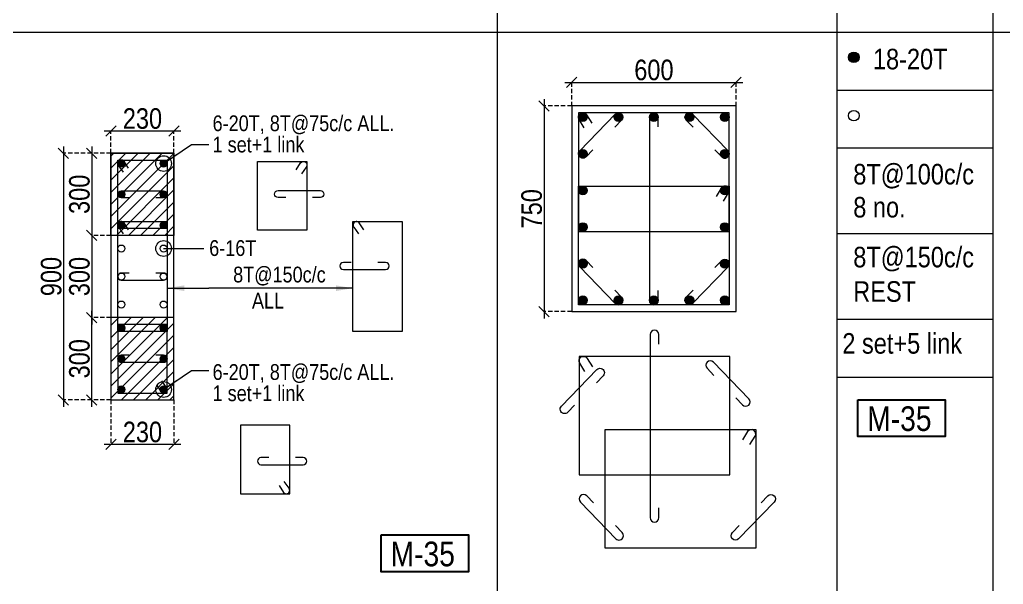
# Model space of a CAD drawing. Header units: millimetres. Extents: x 1112055 to 3390982, y -148532 to 766891.
# Drawn here: x 2114544 to 2128901, y 179780 to 188019 of the extents above; entities that cross this region are included whole.
import ezdxf
from ezdxf.enums import TextEntityAlignment as Align

# ---------------------------------------------------------------- set-up
doc = ezdxf.new("R2010")
doc.units = ezdxf.units.MM
doc.header["$PDMODE"] = 35
doc.header["$PDSIZE"] = -25
doc.linetypes.add('DASHED2', pattern=[0.375, 0.25, -0.125])
doc.linetypes.add('Hidden', pattern=[9.525, 6.35, -3.175])
for name, color, linetype, lineweight in [('B COL', 1, 'Continuous', 30), ('B COL. SIZE DIM', 220, 'Continuous', 25), ('B COLSCH', 204, 'Continuous', 20), ('B COLUMN', 1, 'Hidden', 9), ('B STEEL', 34, 'Continuous', 15), ('B-ST TEXT', 7, 'Continuous', 9), ('F HATCH', 251, 'Continuous', 18)]:
    doc.layers.add(name, color=color, linetype=linetype, lineweight=lineweight)
doc.layers.add('B TEXT', color=7, linetype='Continuous')
doc.styles.add('dim inside', font='romans.shx', dxfattribs={"width": 0.8, "height": 125})
doc.styles.add('SWINC', font='swissc.ttf')
doc.styles.add('TAHOMA', font='tahoma.ttf')
doc.dimstyles.new('dim inside', dxfattribs={"dimtxt": 125, "dimasz": 100, "dimexe": 0, "dimexo": 0, "dimgap": 10, "dimtad": 0, "dimdec": 0, "dimzin": 0, "dimdsep": 46, "dimtxsty": 'dim inside', "dimblk": 'SMALL', "dimcen": 0.09, "dimadec": 0, "dimazin": 0, "dimtfac": 1, "dimtdec": 0, "dimtofl": 0, "dimtmove": 0, "dimatfit": 3, "dimfxl": 1, "dimtolj": 1, "dimtzin": 0, "dimarcsym": 2})
doc.dimstyles.new('PARESH', dxfattribs={"dimscale": 0, "dimtxt": 300, "dimasz": 150, "dimexe": 150, "dimexo": 150, "dimgap": 25, "dimtad": 1, "dimdec": 0, "dimzin": 0, "dimdsep": 46, "dimtxsty": 'TAHOMA', "dimblk": 'ARCHTICK', "dimcen": 100, "dimdle": 150, "dimclrd": 251, "dimclre": 251, "dimclrt": 6, "dimadec": 0, "dimazin": 0, "dimtfac": 1, "dimtdec": 0, "dimtix": 1, "dimtofl": 0, "dimtmove": 0, "dimatfit": 2, "dimfxl": 0.18, "dimtolj": 1, "dimtzin": 0, "dimlwd": 9, "dimlwe": 9, "dimarcsym": 0})
pattern_1 = [(45, (1214963.98, 113669.57), (-88.388348, 88.388348), [])]

# ---------------------------------------------------------------- blocks, each defined once
blk = doc.blocks.new('_Oblique')
at = {"color": 0, "linetype": 'ByBlock', "lineweight": -2}
blk.add_line((-0.5, -0.5), (0.5, 0.5), dxfattribs=at)
blk = doc.blocks.new('*D305')
at = {"layer": 'B COL. SIZE DIM', "color": 250, "lineweight": 9, "ltscale": 250, "transparency": 16777216}
blk.add_line((2122501, 187105), (2125101, 187105), dxfattribs=at)
at = {"layer": 'B COL. SIZE DIM', "color": 250, "linetype": 'DASHED2', "lineweight": 9, "ltscale": 250, "transparency": 16777216}
for p, q in [((2122601, 186760), (2122601, 187105)), ((2125001, 186760), (2125001, 187105))]:
    blk.add_line(p, q, dxfattribs=at)
at = {"layer": 'Defpoints', "color": 0, "ltscale": 250, "transparency": 16777216}
for p in [(2125001, 187105), (2122601, 186760), (2125001, 186760)]:
    blk.add_point(p, dxfattribs=at)
at = {"layer": 'B COL. SIZE DIM', "color": 250, "lineweight": 9, "ltscale": 250, "transparency": 16777216, "xscale": 150, "yscale": 150, "zscale": 150, "rotation": 180}
blk.add_blockref('_Oblique', (2122601, 187105), dxfattribs=at)
at = {"layer": 'B COL. SIZE DIM', "color": 250, "lineweight": 9, "ltscale": 250, "transparency": 16777216, "xscale": 150, "yscale": 150, "zscale": 150}
blk.add_blockref('_Oblique', (2125001, 187105), dxfattribs=at)
at = {"layer": 'B COL. SIZE DIM', "color": 6, "ltscale": 250, "transparency": 16777216, "insert": (2123801, 187284), "char_height": 300, "attachment_point": 5, "style": 'SWINC'}
blk.add_mtext('\\A1;600', dxfattribs=at)
blk = doc.blocks.new('*D306')
at = {"layer": 'B COL. SIZE DIM', "color": 250, "lineweight": 9, "ltscale": 250, "transparency": 16777216}
blk.add_line((2122197, 186860), (2122197, 183660), dxfattribs=at)
at = {"layer": 'B COL. SIZE DIM', "color": 250, "linetype": 'DASHED2', "lineweight": 9, "ltscale": 250, "transparency": 16777216}
for p, q in [((2122601, 186760), (2122197, 186760)), ((2122601, 183760), (2122197, 183760))]:
    blk.add_line(p, q, dxfattribs=at)
at = {"layer": 'Defpoints', "color": 0, "ltscale": 250, "transparency": 16777216}
for p in [(2122601, 186760), (2122197, 183760), (2122601, 183760)]:
    blk.add_point(p, dxfattribs=at)
at = {"layer": 'B COL. SIZE DIM', "color": 250, "lineweight": 9, "ltscale": 250, "transparency": 16777216, "xscale": 150, "yscale": 150, "zscale": 150}
for p, rotation in [((2122197, 186760), 90), ((2122197, 183760), 270)]:
    blk.add_blockref('_Oblique', p, dxfattribs=dict(at, rotation=rotation))
at = {"layer": 'B COL. SIZE DIM', "color": 6, "ltscale": 250, "transparency": 16777216, "insert": (2122018, 185260), "char_height": 300, "attachment_point": 5, "rotation": 90, "style": 'SWINC'}
blk.add_mtext('\\A1;750', dxfattribs=at)
blk = doc.blocks.new('*D225')
at = {"layer": 'B COL. SIZE DIM', "color": 250, "lineweight": 9, "ltscale": 250, "transparency": 16777216}
blk.add_line((2115776, 186396), (2116896, 186396), dxfattribs=at)
at = {"layer": 'B COL. SIZE DIM', "color": 250, "linetype": 'DASHED2', "lineweight": 9, "ltscale": 250, "transparency": 16777216}
for p, q in [((2115876, 186071), (2115876, 186396)), ((2116796, 186071), (2116796, 186396))]:
    blk.add_line(p, q, dxfattribs=at)
at = {"layer": 'Defpoints', "color": 0, "ltscale": 250, "transparency": 16777216}
for p in [(2116796, 186396), (2115876, 186071), (2116796, 186071)]:
    blk.add_point(p, dxfattribs=at)
at = {"layer": 'B COL. SIZE DIM', "color": 250, "lineweight": 9, "ltscale": 250, "transparency": 16777216, "xscale": 150, "yscale": 150, "zscale": 150, "rotation": 180}
blk.add_blockref('_Oblique', (2115876, 186396), dxfattribs=at)
at = {"layer": 'B COL. SIZE DIM', "color": 250, "lineweight": 9, "ltscale": 250, "transparency": 16777216, "xscale": 150, "yscale": 150, "zscale": 150}
blk.add_blockref('_Oblique', (2116796, 186396), dxfattribs=at)
at = {"layer": 'B COL. SIZE DIM', "color": 6, "ltscale": 250, "transparency": 16777216, "insert": (2116336, 186575), "char_height": 300, "attachment_point": 5, "style": 'SWINC'}
blk.add_mtext('\\A1;230', dxfattribs=at)
blk = doc.blocks.new('*D226')
at = {"layer": 'B COL. SIZE DIM', "color": 250, "lineweight": 9, "ltscale": 250, "transparency": 16777216}
blk.add_line((2115596, 184971), (2115596, 183571), dxfattribs=at)
at = {"layer": 'B COL. SIZE DIM', "color": 250, "linetype": 'DASHED2', "lineweight": 9, "ltscale": 250, "transparency": 16777216}
for p, q in [((2115876, 184871), (2115596, 184871)), ((2115876, 183671), (2115596, 183671))]:
    blk.add_line(p, q, dxfattribs=at)
at = {"layer": 'Defpoints', "color": 0, "ltscale": 250, "transparency": 16777216}
for p in [(2115876, 184871), (2115596, 183671), (2115876, 183671)]:
    blk.add_point(p, dxfattribs=at)
at = {"layer": 'B COL. SIZE DIM', "color": 250, "lineweight": 9, "ltscale": 250, "transparency": 16777216, "xscale": 150, "yscale": 150, "zscale": 150}
for p, rotation in [((2115596, 184871), 90), ((2115596, 183671), 270)]:
    blk.add_blockref('_Oblique', p, dxfattribs=dict(at, rotation=rotation))
at = {"layer": 'B COL. SIZE DIM', "color": 6, "ltscale": 250, "transparency": 16777216, "insert": (2115417, 184271), "char_height": 300, "attachment_point": 5, "rotation": 90, "style": 'SWINC'}
blk.add_mtext('\\A1;300', dxfattribs=at)
blk = doc.blocks.new('*D212')
at = {"layer": 'B COL. SIZE DIM', "color": 250, "lineweight": 9, "ltscale": 250, "transparency": 16777216}
blk.add_line((2115596, 186171), (2115596, 184771), dxfattribs=at)
at = {"layer": 'B COL. SIZE DIM', "color": 250, "linetype": 'DASHED2', "lineweight": 9, "ltscale": 250, "transparency": 16777216}
for p, q in [((2115876, 186071), (2115596, 186071)), ((2115876, 184871), (2115596, 184871))]:
    blk.add_line(p, q, dxfattribs=at)
at = {"layer": 'Defpoints', "color": 0, "ltscale": 250, "transparency": 16777216}
for p in [(2115876, 186071), (2115596, 184871), (2115876, 184871)]:
    blk.add_point(p, dxfattribs=at)
at = {"layer": 'B COL. SIZE DIM', "color": 250, "lineweight": 9, "ltscale": 250, "transparency": 16777216, "xscale": 150, "yscale": 150, "zscale": 150}
for p, rotation in [((2115596, 186071), 90), ((2115596, 184871), 270)]:
    blk.add_blockref('_Oblique', p, dxfattribs=dict(at, rotation=rotation))
at = {"layer": 'B COL. SIZE DIM', "color": 6, "ltscale": 250, "transparency": 16777216, "insert": (2115417, 185471), "char_height": 300, "attachment_point": 5, "rotation": 90, "style": 'SWINC'}
blk.add_mtext('\\A1;300', dxfattribs=at)
blk = doc.blocks.new('*D213')
at = {"layer": 'B COL. SIZE DIM', "color": 250, "lineweight": 9, "ltscale": 250, "transparency": 16777216}
blk.add_line((2115596, 182371), (2115596, 183771), dxfattribs=at)
at = {"layer": 'B COL. SIZE DIM', "color": 250, "linetype": 'DASHED2', "lineweight": 9, "ltscale": 250, "transparency": 16777216}
for p, q in [((2115876, 183671), (2115596, 183671)), ((2115876, 182471), (2115596, 182471))]:
    blk.add_line(p, q, dxfattribs=at)
at = {"layer": 'Defpoints', "color": 0, "ltscale": 250, "transparency": 16777216}
for p in [(2115596, 183671), (2115876, 183671), (2115876, 182471)]:
    blk.add_point(p, dxfattribs=at)
at = {"layer": 'B COL. SIZE DIM', "color": 250, "lineweight": 9, "ltscale": 250, "transparency": 16777216, "xscale": 150, "yscale": 150, "zscale": 150}
for p, rotation in [((2115596, 183671), 90), ((2115596, 182471), 270)]:
    blk.add_blockref('_Oblique', p, dxfattribs=dict(at, rotation=rotation))
at = {"layer": 'B COL. SIZE DIM', "color": 6, "ltscale": 250, "transparency": 16777216, "insert": (2115417, 183071), "char_height": 300, "attachment_point": 5, "rotation": 90, "style": 'SWINC'}
blk.add_mtext('\\A1;300', dxfattribs=at)
blk = doc.blocks.new('*D214')
at = {"layer": 'B COL. SIZE DIM', "color": 250, "lineweight": 9, "ltscale": 250, "transparency": 16777216}
blk.add_line((2115183, 186171), (2115183, 182371), dxfattribs=at)
at = {"layer": 'B COL. SIZE DIM', "color": 250, "linetype": 'DASHED2', "lineweight": 9, "ltscale": 250, "transparency": 16777216}
for p, q in [((2115876, 186071), (2115183, 186071)), ((2115876, 182471), (2115183, 182471))]:
    blk.add_line(p, q, dxfattribs=at)
at = {"layer": 'Defpoints', "color": 0, "ltscale": 250, "transparency": 16777216}
for p in [(2115876, 186071), (2115183, 182471), (2115876, 182471)]:
    blk.add_point(p, dxfattribs=at)
at = {"layer": 'B COL. SIZE DIM', "color": 250, "lineweight": 9, "ltscale": 250, "transparency": 16777216, "xscale": 150, "yscale": 150, "zscale": 150}
for p, rotation in [((2115183, 186071), 90), ((2115183, 182471), 270)]:
    blk.add_blockref('_Oblique', p, dxfattribs=dict(at, rotation=rotation))
at = {"layer": 'B COL. SIZE DIM', "color": 6, "ltscale": 250, "transparency": 16777216, "insert": (2115005, 184271), "char_height": 300, "attachment_point": 5, "rotation": 90, "style": 'SWINC'}
blk.add_mtext('\\A1;900', dxfattribs=at)
blk = doc.blocks.new('*D433')
at = {"layer": 'B COL. SIZE DIM', "color": 250, "linetype": 'DASHED2', "lineweight": 9, "ltscale": 250, "transparency": 16777216}
for p, q in [((2115876, 182471), (2115876, 181822)), ((2116796, 182471), (2116796, 181822))]:
    blk.add_line(p, q, dxfattribs=at)
at = {"layer": 'B COL. SIZE DIM', "color": 250, "lineweight": 9, "ltscale": 250, "transparency": 16777216}
blk.add_line((2116896, 181822), (2115776, 181822), dxfattribs=at)
at = {"layer": 'Defpoints', "color": 0, "ltscale": 250, "transparency": 16777216}
for p in [(2115876, 182471), (2116796, 182471), (2115876, 181822)]:
    blk.add_point(p, dxfattribs=at)
at = {"layer": 'B COL. SIZE DIM', "color": 250, "lineweight": 9, "ltscale": 250, "transparency": 16777216, "xscale": 150, "yscale": 150, "zscale": 150, "rotation": 180}
blk.add_blockref('_Oblique', (2115876, 181822), dxfattribs=at)
at = {"layer": 'B COL. SIZE DIM', "color": 250, "lineweight": 9, "ltscale": 250, "transparency": 16777216, "xscale": 150, "yscale": 150, "zscale": 150}
blk.add_blockref('_Oblique', (2116796, 181822), dxfattribs=at)
at = {"layer": 'B COL. SIZE DIM', "color": 6, "ltscale": 250, "transparency": 16777216, "insert": (2116336, 182001), "char_height": 300, "attachment_point": 5, "style": 'SWINC'}
blk.add_mtext('\\A1;230', dxfattribs=at)
blk = doc.blocks.new('_ArchTick')
at = {"color": 0, "linetype": 'ByBlock', "const_width": 0.15}
blk.add_lwpolyline([(-0.5, -0.5), (0.5, 0.5)], dxfattribs=at)

msp = doc.modelspace()

# ---------------------------------------------------------------- hatches: boundary and pattern name
at = {"layer": 'B STEEL', "lineweight": 9, "ltscale": 0.5}
h = msp.add_hatch(color=34, dxfattribs=at)
edge = h.paths.add_edge_path()
edge.add_arc((2126719.2, 187469.3), 76.8, 0, 360)
h = msp.add_hatch(color=34, dxfattribs=at)
edge = h.paths.add_edge_path()
edge.add_arc((2122764.8, 186596.1), 64, 0, 360)
at = {"layer": 'B STEEL', "lineweight": 30}
h = msp.add_hatch(color=34, dxfattribs=at)
edge = h.paths.add_edge_path()
edge.add_arc((2123282.8, 186596.1), 64, 0, 360)
h = msp.add_hatch(color=34, dxfattribs=at)
edge = h.paths.add_edge_path()
edge.add_arc((2123800.8, 186596.1), 64, 0, 360)
h = msp.add_hatch(color=34, dxfattribs=at)
edge = h.paths.add_edge_path()
edge.add_arc((2124318.8, 186596.1), 64, 0, 360)
at = {"layer": 'B STEEL', "lineweight": 9, "ltscale": 0.5}
h = msp.add_hatch(color=34, dxfattribs=at)
edge = h.paths.add_edge_path()
edge.add_arc((2124836.8, 186596.1), 64, 180, 540, ccw=False)
at = {"layer": 'B STEEL', "lineweight": 30}
h = msp.add_hatch(color=34, dxfattribs=at)
edge = h.paths.add_edge_path()
edge.add_arc((2122764.8, 186061.7), 64, 0, 360)
h = msp.add_hatch(color=34, dxfattribs=at)
edge = h.paths.add_edge_path()
edge.add_arc((2124836.8, 186061.7), 64, 0, 360)
at = {"layer": 'B STEEL', "lineweight": 13}
h = msp.add_hatch(color=256, dxfattribs=at)
h.dxf.hatch_style = 1
edge = h.paths.add_edge_path()
edge.add_arc((2116027.6, 185919.7), 51.4, 0, 360)
h = msp.add_hatch(color=256, dxfattribs=at)
h.dxf.hatch_style = 1
edge = h.paths.add_edge_path()
edge.add_arc((2116644.8, 185919.7), 51.4, 0, 360)
h = msp.add_hatch(color=256, dxfattribs=at)
h.dxf.hatch_style = 1
edge = h.paths.add_edge_path()
edge.add_arc((2116027.6, 185471.2), 51.4, 0, 360)
h = msp.add_hatch(color=256, dxfattribs=at)
h.dxf.hatch_style = 1
edge = h.paths.add_edge_path()
edge.add_arc((2116644.8, 185471.2), 51.4, 0, 360)
at = {"layer": 'B STEEL', "lineweight": 30}
h = msp.add_hatch(color=34, dxfattribs=at)
edge = h.paths.add_edge_path()
edge.add_arc((2122764.8, 185527.3), 64, 0, 360)
h = msp.add_hatch(color=34, dxfattribs=at)
edge = h.paths.add_edge_path()
edge.add_arc((2124836.8, 185527.3), 64, 0, 360)
at = {"layer": 'B STEEL', "lineweight": 13}
h = msp.add_hatch(color=256, dxfattribs=at)
h.dxf.hatch_style = 1
edge = h.paths.add_edge_path()
edge.add_arc((2116027.6, 185022.6), 51.4, 0, 360)
h = msp.add_hatch(color=256, dxfattribs=at)
h.dxf.hatch_style = 1
edge = h.paths.add_edge_path()
edge.add_arc((2116644.8, 185022.6), 51.4, 0, 360)
at = {"layer": 'B STEEL', "lineweight": 30}
h = msp.add_hatch(color=34, dxfattribs=at)
edge = h.paths.add_edge_path()
edge.add_arc((2122764.8, 184992.9), 64, 0, 360)
h = msp.add_hatch(color=34, dxfattribs=at)
edge = h.paths.add_edge_path()
edge.add_arc((2124836.8, 184992.9), 64, 0, 360)
h = msp.add_hatch(color=34, dxfattribs=at)
edge = h.paths.add_edge_path()
edge.add_arc((2122764.8, 184458.5), 64, 0, 360)
h = msp.add_hatch(color=34, dxfattribs=at)
edge = h.paths.add_edge_path()
edge.add_arc((2124836.8, 184458.5), 64, 0, 360)
at = {"layer": 'B STEEL', "lineweight": 9, "ltscale": 0.5}
h = msp.add_hatch(color=34, dxfattribs=at)
edge = h.paths.add_edge_path()
edge.add_arc((2122764.8, 183924.2), 64, 0, 360, ccw=False)
at = {"layer": 'B STEEL', "lineweight": 30}
h = msp.add_hatch(color=34, dxfattribs=at)
edge = h.paths.add_edge_path()
edge.add_arc((2123282.8, 183924.2), 64, 0, 360)
h = msp.add_hatch(color=34, dxfattribs=at)
edge = h.paths.add_edge_path()
edge.add_arc((2123800.8, 183924.2), 64, 0, 360)
h = msp.add_hatch(color=34, dxfattribs=at)
edge = h.paths.add_edge_path()
edge.add_arc((2124318.8, 183924.2), 64, 0, 360)
at = {"layer": 'B STEEL', "lineweight": 9, "ltscale": 0.5}
h = msp.add_hatch(color=34, dxfattribs=at)
edge = h.paths.add_edge_path()
edge.add_arc((2124836.8, 183924.2), 64, -180, 180)
at = {"layer": 'B STEEL', "lineweight": 13}
h = msp.add_hatch(color=256, dxfattribs=at)
h.dxf.hatch_style = 1
edge = h.paths.add_edge_path()
edge.add_arc((2116027.6, 183519.7), 51.4, 0, 360)
h = msp.add_hatch(color=256, dxfattribs=at)
h.dxf.hatch_style = 1
edge = h.paths.add_edge_path()
edge.add_arc((2116644.8, 183519.7), 51.4, 0, 360)
h = msp.add_hatch(color=256, dxfattribs=at)
h.dxf.hatch_style = 1
edge = h.paths.add_edge_path()
edge.add_arc((2116027.6, 183071.2), 51.4, 0, 360)
h = msp.add_hatch(color=256, dxfattribs=at)
h.dxf.hatch_style = 1
edge = h.paths.add_edge_path()
edge.add_arc((2116644.8, 183071.2), 51.4, 0, 360)
h = msp.add_hatch(color=256, dxfattribs=at)
h.dxf.hatch_style = 1
edge = h.paths.add_edge_path()
edge.add_arc((2116027.6, 182622.6), 51.4, 0, 360)
h = msp.add_hatch(color=256, dxfattribs=at)
h.dxf.hatch_style = 1
edge = h.paths.add_edge_path()
edge.add_arc((2116644.8, 182622.6), 51.4, 0, 360)
at = {"layer": 'F HATCH', "lineweight": 0}
h = msp.add_hatch(dxfattribs=at)
h.set_pattern_fill('ANSI31', color=250, scale=1000)
h.set_pattern_definition(pattern_1)
h.paths.add_polyline_path([(2115876.2, 186071.2), (2116796.2, 186071.2), (2116796.2, 184871.2), (2115876.2, 184871.2)])
h = msp.add_hatch(dxfattribs=at)
h.set_pattern_fill('ANSI31', color=250, scale=1000)
h.set_pattern_definition(pattern_1)
h.paths.add_polyline_path([(2115876.2, 182471.2), (2116796.2, 182471.2), (2116796.2, 183671.2), (2115876.2, 183671.2)])

# ---------------------------------------------------------------- linework, layer by layer
at = {"layer": 'B COL', "lineweight": 13}
for points in [[(2115876.2, 182471.2), (2116796.2, 182471.2), (2116796.2, 186071.2), (2115876.2, 186071.2)], [(2115876.2, 186071.2), (2116796.2, 186071.2), (2116796.2, 184871.2), (2115876.2, 184871.2)], [(2115876.2, 182471.2), (2116796.2, 182471.2), (2116796.2, 183671.2), (2115876.2, 183671.2)]]:
    msp.add_lwpolyline(points, close=True, dxfattribs=at)
at = {"layer": 'B COLSCH', "color": 250, "lineweight": 0}
for p, q in [((2121513.7, 196077.4), (2121513.7, 139385.8)), ((2126472.9, 196077.4), (2126472.9, 146638.4)), ((2128747.3, 196077.4), (2128747.3, 139385.8)), ((2087919, 187837.6), (2215549.8, 187837.6)), ((2126472.9, 186992.6), (2128747.3, 186992.6)), ((2126472.9, 186147.6), (2128747.3, 186147.6)), ((2126472.9, 184897.8), (2128747.3, 184897.8)), ((2126472.9, 183648.1), (2128747.3, 183648.1)), ((2126472.9, 182803.1), (2128747.3, 182803.1))]:
    msp.add_line(p, q, dxfattribs=at)
at = {"layer": 'B COLUMN', "color": 1, "linetype": 'ByBlock', "lineweight": 20}
msp.add_lwpolyline([(2122600.8, 183760.1), (2125000.8, 183760.1), (2125000.8, 186760.1), (2122600.8, 186760.1)], close=True, dxfattribs=at)
at = {"layer": 'B STEEL', "color": 34, "lineweight": 9, "ltscale": 0.5}
for points in [[(2122785.1, 186441.1), (2122710.3, 186562.6, -1), (2122819.3, 186629.7), (2122894.1, 186508.2)], [(2122910.1, 186119.6), (2122810.8, 186017.2, -1), (2122718.9, 186106.3), (2123236.8, 186640.7, -1), (2123328.8, 186551.6), (2123229.5, 186449.1)], [(2123864.8, 186453.5), (2123864.8, 186596.1, 1), (2123736.8, 186596.1), (2123736.8, 183924.2, 1), (2123864.8, 183924.2), (2123864.8, 184066.8)], [(2124691.5, 186119.6), (2124790.8, 186017.2, 1), (2124882.7, 186106.3), (2124364.8, 186640.7, 1), (2124272.8, 186551.6), (2124372.1, 186449.1)], [(2116142.2, 185419.7), (2116027.6, 185419.7, -1), (2116027.6, 185522.6), (2116644.8, 185522.6, -1), (2116644.8, 185419.7), (2116530.2, 185419.7)], [(2118430.5, 185422.9), (2118315.9, 185422.9, -1), (2118315.9, 185525.7), (2118933.1, 185525.7, -1), (2118933.1, 185422.9), (2118818.5, 185422.9)], [(2124816.5, 185372.3), (2124891.3, 185493.8, 1), (2124782.3, 185560.9), (2124707.5, 185439.4)], [(2122910.1, 184400.7), (2122810.8, 184503.1, 1), (2122718.9, 184414), (2123236.8, 183879.6, 1), (2123328.8, 183968.7), (2123229.5, 184071.1)], [(2124691.5, 184400.7), (2124790.8, 184503.1, -1), (2124882.7, 184414), (2124364.8, 183879.6, -1), (2124272.8, 183968.7), (2124372.1, 184071.1)], [(2123873.9, 183282), (2123873.9, 183424.6, 1), (2123745.9, 183424.6), (2123745.9, 180752.6, 1), (2123873.9, 180752.6), (2123873.9, 180895.3)], [(2116142.2, 183122.6), (2116027.6, 183122.6, 1), (2116027.6, 183019.7), (2116644.8, 183019.7, 1), (2116644.8, 183122.6), (2116530.2, 183122.6)], [(2122794.2, 182887.5), (2122719.4, 183009, -1), (2122828.5, 183076.1), (2122903.2, 182954.6)], [(2122642.1, 182392.1), (2122542.9, 182289.7, -1), (2122450.9, 182378.8), (2122968.9, 182913.2, -1), (2123060.8, 182824), (2122961.6, 182721.6)], [(2124995.8, 182499.6), (2125095, 182397.2, 1), (2125187, 182486.3), (2124669, 183020.7, 1), (2124577.1, 182931.6), (2124676.3, 182829.1)], [(2125203.4, 181818.7), (2125278.1, 181940.2, 1), (2125169.1, 182007.3), (2125094.3, 181885.8)], [(2118180, 181628.2), (2118065.4, 181628.2, 1), (2118065.4, 181525.4), (2118682.6, 181525.4, 1), (2118682.6, 181628.2), (2118568, 181628.2)], [(2122919.2, 180966.5), (2122819.9, 181068.9, 1), (2122728, 180979.8), (2123246, 180445.4, 1), (2123337.9, 180534.6), (2123238.6, 180637)], [(2125364.7, 180966.5), (2125464, 181068.9, -1), (2125555.9, 180979.8), (2125038, 180445.4, -1), (2124946, 180534.6), (2125045.3, 180637)]]:
    msp.add_lwpolyline(points, format="xyb", dxfattribs=at)
for points in [[(2122700.8, 184928.9), (2124900.8, 184928.9), (2124900.8, 186660.1), (2122700.8, 186660.1)], [(2122700.8, 185591.3), (2124900.8, 185591.3), (2124900.8, 183860.1), (2122700.8, 183860.1)], [(2122709.9, 181375.4), (2124909.9, 181375.4), (2124909.9, 183106.6), (2122709.9, 183106.6)], [(2123087.6, 182037.8), (2125287.6, 182037.8), (2125287.6, 180306.6), (2123087.6, 180306.6)]]:
    msp.add_lwpolyline(points, close=True, dxfattribs=at)
at = {"layer": 'B STEEL', "lineweight": 13}
for points in [[(2115976.2, 185971.2), (2116696.2, 185971.2), (2116696.2, 184971.2), (2115976.2, 184971.2)], [(2118016.8, 185949.5), (2118736.8, 185949.5), (2118736.8, 184949.5), (2118016.8, 184949.5)], [(2115976.2, 182571.2), (2116696.2, 182571.2), (2116696.2, 183571.2), (2115976.2, 183571.2)], [(2117766.3, 181101.5), (2118486.3, 181101.5), (2118486.3, 182101.5), (2117766.3, 182101.5)]]:
    msp.add_lwpolyline(points, close=True, dxfattribs=at)
for points in [[(2116133.2, 185851), (2116068.5, 185951, 1), (2115986.8, 185888.5), (2116055.8, 185793.6)], [(2118579.8, 185829.4), (2118644.5, 185929.3, -1), (2118726.3, 185866.9), (2118657.2, 185772)], [(2116539.2, 182691.3), (2116603.9, 182591.4, 1), (2116685.6, 182653.8), (2116616.6, 182748.7)], [(2118329.3, 181221.7), (2118394, 181121.7, 1), (2118475.7, 181184.2), (2118406.7, 181279)]]:
    msp.add_lwpolyline(points, format="xyb", dxfattribs=at)
at = {"layer": 'B STEEL', "color": 3, "lineweight": 13}
for points in [[(2115976.2, 185074), (2116696.2, 185074), (2116696.2, 183468.3), (2115976.2, 183468.3)], [(2119408.7, 185074), (2120128.7, 185074), (2120128.7, 183468.3), (2119408.7, 183468.3)]]:
    msp.add_lwpolyline(points, close=True, dxfattribs=at)
for points in [[(2116133.2, 184953.8), (2116068.5, 185053.8, 1), (2115986.8, 184991.4), (2116055.8, 184896.5)], [(2119565.7, 184953.8), (2119500.9, 185053.8, 1), (2119419.2, 184991.4), (2119488.3, 184896.5)], [(2119383, 184476.3), (2119268.4, 184476.3, 1), (2119268.4, 184373.5), (2119885.6, 184373.5, 1), (2119885.6, 184476.3), (2119771, 184476.3)], [(2116142.2, 184322), (2116027.6, 184322, 1), (2116027.6, 184219.1), (2116644.8, 184219.1, 1), (2116644.8, 184322), (2116530.2, 184322)]]:
    msp.add_lwpolyline(points, format="xyb", dxfattribs=at)
at = {"layer": 'B STEEL', "color": 34, "lineweight": 9, "ltscale": 0.5}
for centre, radius in [((2126719.2, 187469.3), 76.8), ((2122764.8, 186596.1), 64), ((2123282.8, 186596.1), 64), ((2123800.8, 186596.1), 64), ((2124318.8, 186596.1), 64), ((2124836.8, 186596.1), 64), ((2126719.2, 186619), 76.8), ((2122764.8, 186061.7), 64), ((2124836.8, 186061.7), 64), ((2122764.8, 185527.3), 64), ((2124836.8, 185527.3), 64), ((2122764.8, 184992.9), 64), ((2124836.8, 184992.9), 64), ((2122764.8, 184458.5), 64), ((2124836.8, 184458.5), 64), ((2122764.8, 183924.2), 64), ((2123282.8, 183924.2), 64), ((2123800.8, 183924.2), 64), ((2124318.8, 183924.2), 64), ((2124836.8, 183924.2), 64)]:
    msp.add_circle(centre, radius, dxfattribs=at)
at = {"layer": 'B STEEL', "lineweight": 13}
for centre in [(2116027.6, 185919.7), (2116644.8, 185919.7), (2116027.6, 185471.2), (2116644.8, 185471.2), (2116027.6, 185022.6), (2116644.8, 185022.6), (2116027.6, 184679.8), (2116644.8, 184679.8), (2116027.6, 184270.5), (2116644.8, 184270.5), (2116027.6, 183862.6), (2116644.8, 183862.6), (2116027.6, 183519.7), (2116644.8, 183519.7), (2116027.6, 183071.2), (2116644.8, 183071.2), (2116027.6, 182622.6), (2116644.8, 182622.6)]:
    msp.add_circle(centre, 51.4, dxfattribs=at)
at = {"layer": 'B TEXT', "color": 1}
for points in [[(2126776.6, 182474), (2128051.1, 182474), (2128051.1, 181936.1), (2126776.6, 181936.1)], [(2119819.7, 180499.4), (2121094.3, 180499.4), (2121094.3, 179961.4), (2119819.7, 179961.4)]]:
    msp.add_lwpolyline(points, close=True, dxfattribs=at)

# ---------------------------------------------------------------- texts
at = {"layer": 'B TEXT', "style": 'SWINC'}
for s, p in [('18-20T', (2126997.7, 187294.7)), ('8T@100c/c', (2126710.8, 185614.9)), ('8 no.', (2126710.8, 185133.1)), ('8T@150c/c', (2126710.8, 184405)), ('REST', (2126710.8, 183902.6)), ('2 set+5 link', (2126551.1, 183145.6))]:
    msp.add_text(s, height=300, dxfattribs=at).set_placement(p)
at = {"layer": 'B TEXT', "lineweight": 15, "style": 'SWINC'}
for s, p in [('6-20T, 8T@75c/c ALL.', (2117359.8, 186323.7)), ('1 set+1 link', (2117359.8, 186013.4)), ('6-16T', (2117310.2, 184502.5)), ('8T@150c/c', (2117659.9, 184115.9)), ('ALL', (2117934.5, 183735.2)), ('6-20T, 8T@75c/c ALL.', (2117359.8, 182693.9)), ('1 set+1 link', (2117359.8, 182383.7))]:
    msp.add_text(s, height=230, dxfattribs=at).set_placement(p, align=Align.BOTTOM_LEFT)
at = {"layer": 'B TEXT', "color": 1, "style": 'SWINC'}
for p in [(2126913.9, 181909.5), (2119957, 179934.8)]:
    msp.add_text('M-35', height=360, dxfattribs=at).set_placement(p, align=Align.BOTTOM_LEFT)

# ---------------------------------------------------------------- dimensions: what is measured, and where the dimension line sits
at = {"layer": 'B COL. SIZE DIM', "color": 250, "ltscale": 250}
for base, p1, p2, picture, middle in [((2125000.8, 187105.1), (2122600.8, 186760.1), (2125000.8, 186760.1), '*D305', (2123800.8, 187284.1)), ((2116796.2, 186396), (2115876.2, 186071.2), (2116796.2, 186071.2), '*D225', (2116336.2, 186575.2)), ((2115876.2, 181821.6), (2116796.2, 182471.2), (2115876.2, 182471.2), '*D433', (2116336.2, 182000.8))]:
    dim = msp.add_linear_dim(base=base, p1=p1, p2=p2, dimstyle='dim inside', override={"dimtxt": 300, "dimasz": 150, "dimgap": 25, "dimtad": 3, "dimlfac": 0.25, "dimtxsty": 'SWINC', "dimblk1": 'Oblique', "dimblk2": 'Oblique', "dimsah": 1, "dimdle": 100, "dimclrd": 250, "dimclre": 250, "dimclrt": 6, "dimfxl": 1000, "dimlwd": 9, "dimlwe": 9}, dxfattribs=at)
    dim.commit()
    dim.dimension.update_dxf_attribs({"geometry": picture, "text_midpoint": middle})
for base, p1, p2, angle, picture, middle in [((2122196.9, 183760.1), (2122600.8, 186760.1), (2122600.8, 183760.1), 90, '*D306', (2122018.1, 185260.1)), ((2115183.5, 182471.2), (2115876.2, 186071.2), (2115876.2, 182471.2), 90, '*D214', (2115004.5, 184271.2)), ((2115595.7, 184871.2), (2115876.2, 186071.2), (2115876.2, 184871.2), 90, '*D212', (2115416.9, 185471.2)), ((2115595.7, 183671.2), (2115876.2, 184871.2), (2115876.2, 183671.2), 90, '*D226', (2115416.9, 184271.2)), ((2115595.7, 183671.2), (2115876.2, 182471.2), (2115876.2, 183671.2), 270, '*D213', (2115416.9, 183071.2))]:
    dim = msp.add_linear_dim(base=base, p1=p1, p2=p2, angle=angle, dimstyle='dim inside', override={"dimtxt": 300, "dimasz": 150, "dimgap": 25, "dimtad": 3, "dimlfac": 0.25, "dimtxsty": 'SWINC', "dimblk1": 'Oblique', "dimblk2": 'Oblique', "dimsah": 1, "dimdle": 100, "dimclrd": 250, "dimclre": 250, "dimclrt": 6, "dimfxl": 1000, "dimlwd": 9, "dimlwe": 9}, dxfattribs=at)
    dim.commit()
    dim.dimension.update_dxf_attribs({"geometry": picture, "text_midpoint": middle})

# ---------------------------------------------------------------- leaders
at = {"layer": 'B-ST TEXT', "lineweight": 15}
for points, override in [([(2116644.8, 185919.7), (2117051.9, 186199.3), (2117306.4, 186199.3)], {"dimscale": 1, "dimasz": 230, "dimtad": 0, "dimclrd": 0, "dimldrblk": 'Origin', "dimtfill": 2}), ([(2116644.8, 184679.8), (2117233.2, 184679.8)], {"dimscale": 1, "dimasz": 230, "dimtad": 0, "dimclrd": 0, "dimldrblk": 'Origin', "dimtfill": 2}), ([(2116696.2, 184101), (2117305.4, 184101)], {"dimscale": 1, "dimasz": 250, "dimtad": 0, "dimclrd": 0, "dimtfill": 2}), ([(2119408.7, 184101), (2117305.4, 184101)], {"dimscale": 1, "dimasz": 250, "dimtad": 0, "dimclrd": 0, "dimtfill": 2}), ([(2116644.8, 182622.6), (2117051.9, 182902.2), (2117306.4, 182902.2)], {"dimscale": 1, "dimasz": 230, "dimtad": 0, "dimclrd": 0, "dimldrblk": 'Origin', "dimtfill": 2})]:
    msp.add_leader(points, dimstyle='PARESH', override=override, dxfattribs=at)

doc.saveas('drawing.dxf')
